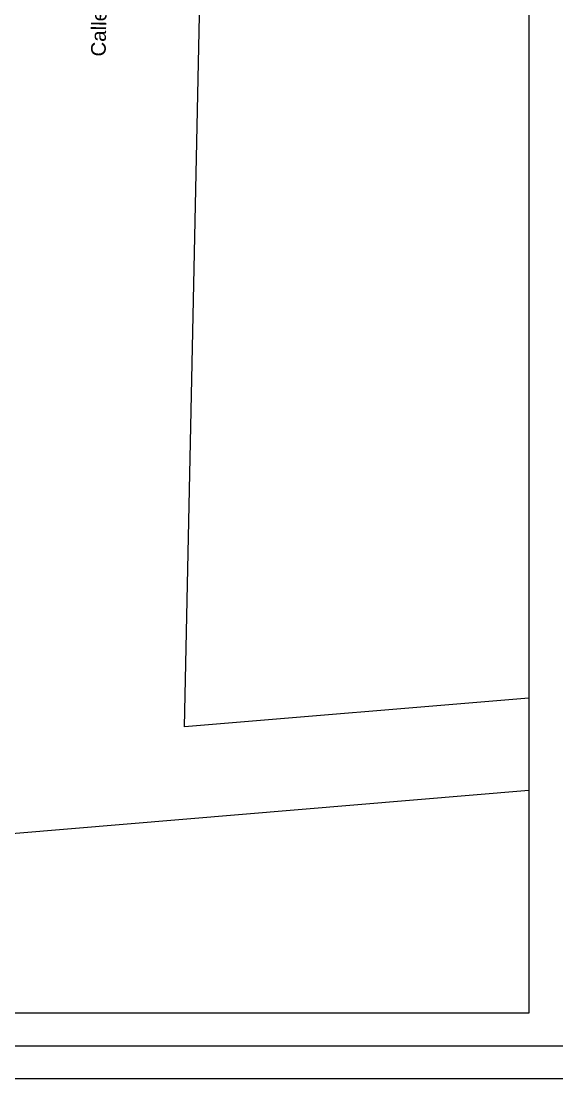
# Model space of a CAD drawing. Header units: millimetres. Extents: x -103 to 473, y 183 to 365.
# Drawn here: x -22.8 to 7.7, y 183.2 to 243.5 of the extents above; entities that cross this region are included whole.
import ezdxf

# ---------------------------------------------------------------- set-up
doc = ezdxf.new("R2010")
doc.units = ezdxf.units.MM
doc.header["$LTSCALE"] = 0.1
doc.layers.add('Exterior', color=6, linetype='Continuous', lineweight=5)
doc.styles.get("Standard").update_dxf_attribs({"font": 'arial.ttf'})

msp = doc.modelspace()

# ---------------------------------------------------------------- linework, layer by layer
msp.add_lwpolyline([(-100.694, 185.073), (-100.694, 328.339), (90.873, 328.339), (90.873, 185.073)], close=True)
at = {"layer": 'defpoints'}
for points in [[(-102.56, 330.206), (92.74, 330.206), (92.74, 183.206), (-102.56, 183.206), (-102.56, 330.206)], [(-98.894, 186.956), (-98.894, 326.456), (6.106, 326.456), (6.106, 186.956), (-98.894, 186.956)]]:
    msp.add_lwpolyline(points, close=True, dxfattribs=at)
at = {"layer": 'Exterior'}
for points in [[(6.106, 204.909), (-13.527, 203.265), (-12.309, 260.951), (6.106, 260.493)], [(-98.894, 190.872), (6.106, 199.665)]]:
    msp.add_lwpolyline(points, dxfattribs=at)

# ---------------------------------------------------------------- texts
at = {"insert": (-18.854, 241.486), "char_height": 0.8333, "attachment_point": 1, "rotation": 88.78999}
msp.add_mtext_dynamic_manual_height_columns('Calle 20-a', width=5.54951, gutter_width=12.5, heights=[0], dxfattribs=at)

doc.saveas('drawing.dxf')
